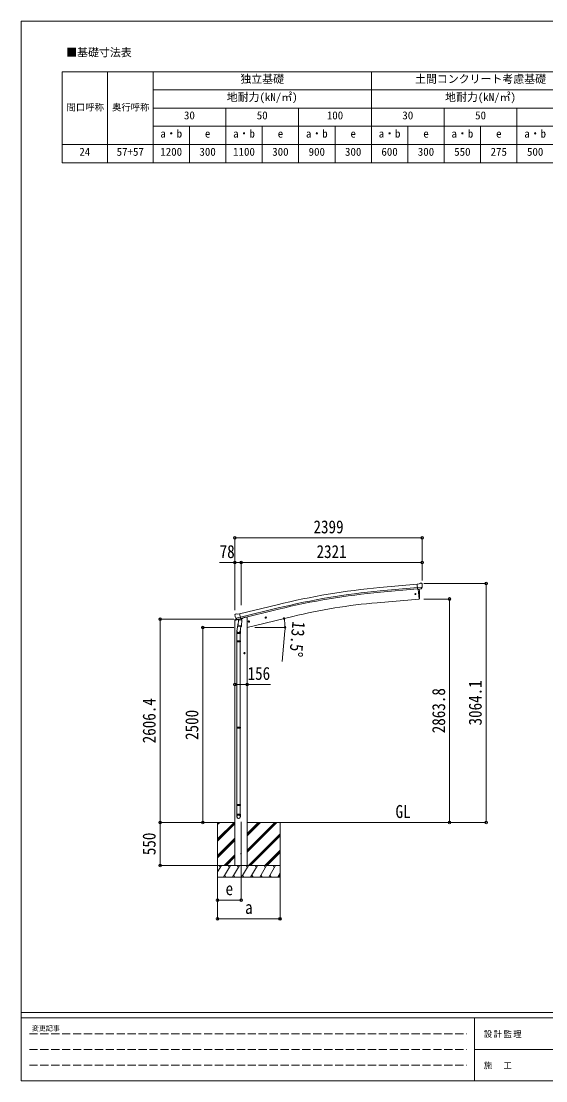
# Model space of a CAD drawing. Units: millimetres at full size, with parts at other scales. Extents: x -9783 to 9892, y -6828 to 6752.
# Drawn here: x -9783 to -3056, y -6828 to 6752 of the extents above; entities that cross this region are included whole.
import ezdxf
from ezdxf.enums import TextEntityAlignment as Align

# ---------------------------------------------------------------- set-up
doc = ezdxf.new("R2010")
doc.units = ezdxf.units.MM
doc.header["$LTSCALE"] = 35
doc.header["$PDMODE"] = 32
doc.header["$PDSIZE"] = 35
doc.linetypes.add('DASHED3', pattern=[4, 3, -1])
for name, color, linetype, lineweight in [('0-0_0', 7, 'Continuous', 9), ('0-1_本体', 4, 'Continuous', 9), ('0-2_部品', 7, 'Continuous', 9), ('0-8_PARTS2', 2, 'Continuous', 9), ('0-A_寸法', 6, 'Continuous', 9), ('1-0_FRAME', 7, 'Continuous', 18), ('F-0_240', 7, 'Continuous', 9)]:
    doc.layers.add(name, color=color, linetype=linetype, lineweight=lineweight)
doc.styles.add('ＭＳ ゴシック', font='')
doc.styles.get('ＭＳ ゴシック').set_extended_font_data('MS Gothic')

msp = doc.modelspace()

# ---------------------------------------------------------------- linework, layer by layer
at = {"layer": '0-0_0', "color": 6}
for p, q in [((-3820.96, -3517.2), (-3820.96, -453.1)), ((-4289.97, -653.4), (-4289.97, -3517.2))]:
    msp.add_line(p, q, dxfattribs=at)
at = {"layer": '0-0_0'}
for p, q in [((-7638.2, -3517.2), (-7041.86, -3517.2)), ((-7264.11, -3517.2), (-7264.11, -4217.2)), ((-7264.11, -3728.42), (-7052.88, -3517.2)), ((-7264.11, -3544.58), (-7236.73, -3517.2)), ((-7264.11, -3530.44), (-7250.87, -3517.2)), ((-7264.11, -3742.57), (-7041.86, -3520.32)), ((-6886.36, -3517.2), (-4564.27, -3517.2)), ((-6886.36, -3899.46), (-6504.1, -3517.2)), ((-6886.36, -3871.17), (-6532.38, -3517.2)), ((-6886.36, -3885.31), (-6518.24, -3517.2)), ((-6886.36, -3687.33), (-6716.23, -3517.2)), ((-6886.36, -3673.18), (-6730.37, -3517.2)), ((-6886.36, -3659.04), (-6744.52, -3517.2)), ((-6464.11, -3517.2), (-6464.11, -4217.2)), ((-7264.11, -3756.71), (-7041.86, -3534.46)), ((-6870.26, -4067.2), (-6464.11, -3661.06)), ((-7264.11, -3940.55), (-7041.86, -3718.31)), ((-7264.11, -3954.7), (-7041.86, -3732.45)), ((-7264.11, -3968.84), (-7041.86, -3746.59)), ((-6856.11, -4067.2), (-6464.11, -3675.2)), ((-6841.97, -4067.2), (-6464.11, -3689.34)), ((-7178.62, -4067.2), (-7041.86, -3930.44)), ((-6658.12, -4067.2), (-6464.11, -3873.19)), ((-6643.98, -4067.2), (-6464.11, -3887.33)), ((-6629.84, -4067.2), (-6464.11, -3901.47)), ((-7264.11, -4151.03), (-7215.71, -4067.19)), ((-6464.11, -4067.2), (-7264.11, -4067.2)), ((-7230.71, -4093.18), (-7245.72, -4067.19)), ((-7186.85, -4217.19), (-7100.24, -4067.2)), ((-7164.48, -4067.2), (-7041.86, -3944.58)), ((-7150.34, -4067.2), (-7041.86, -3958.72)), ((-7115.25, -4093.18), (-7130.25, -4067.2)), ((-7071.38, -4217.2), (-6984.77, -4067.2)), ((-6999.78, -4093.18), (-7014.78, -4067.2)), ((-6955.91, -4217.2), (-6869.3, -4067.2)), ((-6884.3, -4093.18), (-6899.31, -4067.19)), ((-6840.44, -4217.2), (-6753.83, -4067.2)), ((-6768.83, -4093.18), (-6783.84, -4067.2)), ((-6724.97, -4217.2), (-6638.36, -4067.2)), ((-6668.36, -4067.2), (-6653.36, -4093.18)), ((-6609.5, -4217.2), (-6522.89, -4067.2)), ((-6537.89, -4093.18), (-6552.89, -4067.2)), ((-7171.85, -4191.22), (-7156.85, -4217.19)), ((-7056.38, -4191.21), (-7041.38, -4217.2)), ((-6940.91, -4191.22), (-6925.91, -4217.2)), ((-6825.44, -4191.22), (-6810.44, -4217.2)), ((-6709.97, -4191.22), (-6694.97, -4217.2)), ((-6594.5, -4191.22), (-6579.5, -4217.2)), ((-6494.03, -4217.2), (-6464.11, -4165.39)), ((-6479.03, -4191.22), (-6464.03, -4217.2)), ((-7264.11, -4217.2), (-6464.11, -4217.2))]:
    msp.add_line(p, q, dxfattribs=at)
at = {"layer": '0-1_本体'}
for p, q in [((-5182.29, -507.2), (-4704.98, -463.88)), ((-5178.39, -550.24), (-4701.27, -506.93)), ((-5176.87, -566.95), (-4699.75, -523.65)), ((-4692.54, -525.81), (-4681.37, -653.41)), ((-5219.32, -700.48), (-4681.37, -653.41)), ((-6981.84, -843.6), (-6498.99, -726.03)), ((-6488.77, -768.02), (-6971.78, -885.52)), ((-6967.83, -901.95), (-6484.8, -784.33)), ((-7041.86, -926.9), (-7041.86, -4067.2)), ((-6906.36, -887.2), (-6939.87, -895.24)), ((-6885.86, -887.2), (-6906.36, -887.2)), ((-6886.36, -1017.2), (-6300.69, -876.59)), ((-6885.86, -887.2), (-6885.86, -4067.2))]:
    msp.add_line(p, q, dxfattribs=at)
at = {"layer": '0-1_本体', "color": 6}
msp.add_line((-6885.86, -1747.38), (-7041.86, -1747.38), dxfattribs=at)
at = {"layer": '0-1_本体'}
for centre, radius, start, end in [((-4368.28, -9475.77), 9005.44, 95.18612, 103.68612), ((-4368.28, -9475.77), 8962.23, 95.18612, 103.68612), ((-4368.28, -9475.77), 8945.44, 95.18612, 103.68612), ((-4574.34, -8068.78), 7396.48, 95.00259, 103.49741)]:
    msp.add_arc(centre, radius, start, end, dxfattribs=at)
at = {"layer": '0-2_部品'}
for p, q in [((-4678.6, -459.43), (-4705.17, -461.76)), ((-4699.51, -526.42), (-4705.17, -461.76)), ((-4642.3, -501.72), (-4701.22, -506.88)), ((-4689.55, -525.55), (-4699.51, -526.42)), ((-4692.54, -525.81), (-4681.37, -653.41)), ((-4678.6, -459.43), (-4666.88, -452.67)), ((-4651.98, -451.08), (-4665.64, -452.27)), ((-4655.94, -522.61), (-4663.65, -523.28)), ((-4653.56, -521.21), (-4642.62, -502.27)), ((-4642.84, -456.83), (-4648.33, -452.23)), ((-4641.78, -458.87), (-4641.66, -460.22)), ((-4681.37, -653.41), (-4679.32, -653.16)), ((-7044.43, -927.52), (-7001.72, -917.26)), ((-7044.43, -920.63), (-7044.43, -927.52)), ((-7043.3, -859.18), (-7043.02, -860.33)), ((-7039.08, -850.61), (-7042.94, -856.9)), ((-7015.92, -911.42), (-7042.13, -917.71)), ((-7035.98, -848.36), (-7022.8, -845.19)), ((-7029.25, -899.49), (-6971.74, -885.68)), ((-7012.39, -914.4), (-7028.77, -899.91)), ((-7008.24, -847.87), (-7021.5, -845.17)), ((-7009.68, -914.97), (-7002.16, -913.16)), ((-7008.85, -914.86), (-7007.32, -914.49)), ((-7008.24, -847.87), (-6982.31, -841.64)), ((-7007.32, -914.49), (-6970.61, -905.68)), ((-7005.48, -914.72), (-7005.53, -915.46)), ((-7004.78, -916.5), (-6978.96, -922.94)), ((-6997.86, -921.85), (-7002.53, -988.69)), ((-6952.17, -925.05), (-6997.86, -921.85)), ((-6996.08, -918.67), (-6996.31, -921.96)), ((-6976.57, -907.51), (-6977.59, -922.11)), ((-6970.61, -905.68), (-6969.08, -905.32)), ((-6967.53, -903.21), (-6966.59, -903.28)), ((-6966.59, -903.28), (-6953.27, -918.59)), ((-6962.59, -907.87), (-6943.7, -903.34)), ((-6956.84, -991.88), (-6952.17, -925.05)), ((-6953.27, -918.59), (-6953.72, -924.94)), ((-6939.87, -895.16), (-6939.87, -898.47)), ((-6871.55, -944.74), (-6852.11, -940.07)), ((-6867, -936.96), (-6869.13, -944.15)), ((-6859.7, -935.21), (-6867, -936.96)), ((-6859.49, -952.13), (-6864.16, -932.68)), ((-6854.53, -940.65), (-6859.7, -935.21)), ((-6856.66, -947.85), (-6854.53, -940.65)), ((-6657.63, -893.38), (-6638.18, -888.71)), ((-6653.07, -885.6), (-6655.21, -892.8)), ((-6645.78, -883.85), (-6653.07, -885.6)), ((-6645.57, -900.77), (-6650.24, -881.32)), ((-6640.61, -889.29), (-6645.78, -883.85)), ((-6642.74, -896.49), (-6640.61, -889.29)), ((-7018.86, -1097.25), (-7018.86, -1062.9)), ((-7000.8, -963.92), (-7016.71, -1060.09)), ((-7003.39, -1001.15), (-7002.52, -988.69)), ((-7003, -1002.51), (-7003, -1002.51)), ((-6956.84, -991.88), (-7002.53, -988.69)), ((-7001.55, -1003.29), (-6959.85, -1006.21)), ((-6965.28, -1005.83), (-6976.01, -1069.41)), ((-6972.86, -1062.6), (-6972.86, -1097.25)), ((-6956.86, -991.88), (-6957.74, -1004.58)), ((-6972.86, -1097.25), (-7018.86, -1097.25)), ((-7018.86, -1193.25), (-7017.86, -1191.25)), ((-6972.86, -1193.25), (-7018.86, -1193.25)), ((-6972.86, -1201.25), (-7018.86, -1201.25)), ((-6973.86, -1191.25), (-7017.86, -1191.25)), ((-6973.86, -1203.25), (-7017.86, -1203.25)), ((-7016.86, -1097.25), (-7016.86, -1191.25)), ((-7016.86, -1203.25), (-7016.86, -2297.44)), ((-6974.86, -1097.25), (-6974.86, -1191.25)), ((-6974.86, -1203.25), (-6974.86, -2297.44)), ((-6972.86, -1193.25), (-6973.86, -1191.25)), ((-6972.86, -1201.25), (-6973.86, -1203.25)), ((-6972.86, -1193.25), (-6972.86, -1201.25)), ((-6910.36, -1347.31), (-6930.36, -1347.31)), ((-6920.36, -1339.81), (-6926.86, -1343.56)), ((-6926.86, -1343.56), (-6926.86, -1351.07)), ((-6926.86, -1351.07), (-6920.36, -1354.82)), ((-6920.36, -1357.31), (-6920.36, -1337.31)), ((-6913.86, -1343.56), (-6920.36, -1339.81)), ((-7018.86, -2299.44), (-7017.86, -2297.44)), ((-6972.86, -2299.44), (-7018.86, -2299.44)), ((-6972.86, -2307.44), (-7018.86, -2307.44)), ((-6973.86, -2297.44), (-7017.86, -2297.44)), ((-6972.86, -2299.44), (-6973.86, -2297.44)), ((-6972.86, -2307.44), (-6973.86, -2309.44)), ((-6972.86, -2299.44), (-6972.86, -2307.44)), ((-6973.86, -2309.44), (-7017.86, -2309.44)), ((-7016.86, -2309.44), (-7016.86, -3287.63)), ((-6974.86, -2309.44), (-6974.86, -3287.63)), ((-7018.86, -3289.63), (-7017.86, -3287.63)), ((-6972.86, -3289.63), (-7018.86, -3289.63)), ((-6972.86, -3297.63), (-7018.86, -3297.63)), ((-6973.86, -3287.63), (-7017.86, -3287.63)), ((-6973.86, -3299.63), (-7017.86, -3299.63)), ((-7016.86, -3299.63), (-7016.86, -3409.63)), ((-6974.86, -3299.63), (-6974.86, -3409.63)), ((-6972.86, -3289.63), (-6973.86, -3287.63)), ((-6972.86, -3297.63), (-6973.86, -3299.63)), ((-6972.86, -3289.63), (-6972.86, -3297.63)), ((-7018.86, -3443.77), (-7018.86, -3409.63)), ((-6972.86, -3409.63), (-7018.86, -3409.63)), ((-6972.86, -3443.77), (-6972.86, -3409.63))]:
    msp.add_line(p, q, dxfattribs=at)
for points in [[(-4689.55, -525.55), (-4689.28, -525.61), (-4663.9, -523.39), (-4663.65, -523.28)], [(-4642.23, -501.09), (-4642.52, -502.07), (-4642.62, -502.27)], [(-7029.52, -898.91), (-7028.93, -899.76), (-7028.77, -899.91)], [(-6976.88, -907.09), (-6977.12, -907.24), (-7001.89, -913.19), (-7002.16, -913.16)], [(-6976.88, -907.09), (-6967.16, -904.76), (-6982.31, -841.64)], [(-6869.13, -944.15), (-6863.96, -949.6), (-6856.66, -947.85)], [(-6655.21, -892.8), (-6650.04, -898.24), (-6642.74, -896.49)], [(-7018.86, -1193.25), (-7018.86, -1201.25), (-7017.86, -1203.25)], [(-6920.36, -1354.82), (-6913.86, -1351.07), (-6913.86, -1343.56)], [(-7018.86, -2299.44), (-7018.86, -2307.44), (-7017.86, -2309.44)], [(-7018.86, -3289.63), (-7018.86, -3297.63), (-7017.86, -3299.63)]]:
    msp.add_lwpolyline(points, dxfattribs=at)
for centre, radius in [((-4727.06, -590.15), 6.5), ((-6861.83, -942.4), 8.5), ((-6861.83, -942.4), 7.7), ((-6861.83, -942.4), 6.5), ((-6647.91, -891.04), 8.5), ((-6647.91, -891.04), 7.7), ((-6647.91, -891.04), 6.5), ((-6920.36, -1347.31), 8.5), ((-6920.36, -1347.31), 7.7), ((-6920.36, -1347.31), 6.5)]:
    msp.add_circle(centre, radius, dxfattribs=at)
at = {"layer": '0-2_部品', "color": 4}
msp.add_circle((-6963.86, -3917.2), 4.5, dxfattribs=at)
at = {"layer": '0-2_部品'}
for centre, radius, start, end in [((-5575.14, -597.6), 900, 356.63919, 4.64986), ((-4665.38, -455.26), 3, 95, 120), ((-4651.54, -456.06), 5, 50.00648, 94.99352), ((-4843.29, -477.86), 202.4, 353.4085, 5), ((-4679.68, -650.18), 3, 277, 356.63919), ((-7041.43, -920.63), 3, 103.5, 180), ((-6846.22, -813.08), 202.4, 193.5, 205.09125), ((-7034.82, -853.22), 5, 103.5, 148.5), ((-7022.1, -848.11), 3, 78.5, 103.5), ((-7008.96, -914.38), 0.5, 248.23754, 283.5), ((-7005.98, -914.69), 0.5, 356, 103.5), ((-7004.53, -915.53), 1, 176, 256), ((-6978.61, -921.97), 1.03, 250.03897, 351.96569), ((-6975.97, -907.59), 0.604, 100.59842, 172.20595), ((-6969.2, -904.83), 0.5, 283.5, 318.76246), ((-6944.87, -898.47), 5, 283.5, 0), ((-6988.86, -1062.9), 30, 177.45142, 180), ((-7001.45, -1001.33), 1.95, 175.04017, 217.47766), ((-7001.41, -1001.3), 2, 217.40962, 266), ((-6959.71, -1004.21), 2, 266, 349.46843)]:
    msp.add_arc(centre, radius, start, end, dxfattribs=at)
for centre, major_axis, ratio, start_param, end_param in [((-4656.21, -519.61), (1.62, -2.54), 0.997631, 5.80419048, 5.89294842), ((-4656.28, -519.5), (-3.5, 2.17), 0.650902, 2.11455212, 2.18736272), ((-4656.16, -519.7), (1.62, -2.54), 0.997631, 5.96575902, 6.76218013), ((-4637.45, -454.83), (-15.35, 3.44), 0.101033, 5.97514262, 5.97537366), ((-4644.77, -459.13), (2.71, -1.31), 0.997474, 0.53665673, 1.32256522), ((-7040.38, -858.47), (-1.57, -2.57), 0.99628, 4.71238898, 5.49965061), ((-7010.41, -912.14), (-0.73, -2.92), 0.997631, 5.80419048, 6.60061159), ((-7010.35, -911.92), (2.63, 3.16), 0.650902, 4.09582259, 4.16863319), ((-7010.38, -912.04), (-0.73, -2.92), 0.997631, 0.39023689, 0.47899483), ((-6995.86, -1062.6), (23, 0), 0.996195, 2.55602575, 6.56630284), ((-6995.86, -1062.6), (21, 0), 0.996195, 2.93491471, 5.95123941), ((-6995.86, -3442.03), (-23, 0), 0.996195, 3.14159265, 6.28318531), ((-6995.86, -3443.77), (-23, 0), 0.996195, 3.14159265, 6.28318531), ((-6995.86, -3443.77), (0, -23.43), 0.981806, 4.71238898, 7.85398163)]:
    msp.add_ellipse(centre, major_axis=major_axis, ratio=ratio, start_param=start_param, end_param=end_param, dxfattribs=at)
msp.add_ellipse((-6995.86, -3443.77), major_axis=(21, 0), ratio=0.996195, dxfattribs=at)
at = {"layer": '0-8_PARTS2'}
msp.add_line((-6963.86, -3507.99), (-6963.86, -4267.2), dxfattribs=at)
at = {"layer": '0-A_寸法'}
for p, q in [((-7041.86, 131.16), (-7041.86, -185.46)), ((-7041.86, 131.16), (-4642.86, 131.16)), ((-4642.86, 131.16), (-4642.86, -185.46)), ((-7041.86, -185.46), (-7241.86, -185.46)), ((-7041.86, -185.46), (-7041.86, -797.68)), ((-7041.86, -185.46), (-6963.86, -185.46)), ((-6963.86, -185.46), (-6963.86, -733.31)), ((-6963.86, -185.46), (-4642.86, -185.46)), ((-4642.86, -185.46), (-4642.86, -414.46)), ((-3820.96, -453.1), (-4618.8, -453.1)), ((-4289.97, -653.4), (-4618.8, -653.4)), ((-8002.44, -910.8), (-7057.35, -910.8)), ((-8002.44, -3517.2), (-8002.44, -910.8)), ((-7454.47, -1017.2), (-7057.35, -1017.2)), ((-7454.47, -3517.2), (-7454.47, -1017.2)), ((-6785.36, -1017.2), (-6398.51, -1017.2)), ((-6401.36, -1059.66), (-6435.73, -1452.15)), ((-6885.86, -1747.38), (-6585.86, -1747.38)), ((-8002.44, -3517.2), (-7274.32, -3517.2)), ((-8002.44, -4067.2), (-8002.44, -3517.2)), ((-4289.97, -3517.2), (-4618.8, -3517.2)), ((-3820.96, -3517.2), (-4289.97, -3517.2)), ((-8002.44, -4067.2), (-7274.32, -4067.2)), ((-7264.11, -4753.56), (-7264.11, -4224.61)), ((-7264.11, -4513.58), (-7264.11, -4224.61)), ((-6963.86, -4513.58), (-6963.86, -4224.61)), ((-6464.11, -4753.56), (-6464.11, -4224.61)), ((-6963.86, -4513.58), (-7264.11, -4513.58)), ((-7264.11, -4753.56), (-6464.11, -4753.56))]:
    msp.add_line(p, q, dxfattribs=at)
for centre in [(-6412.96, -903.54), (-6399.51, -1017.2)]:
    msp.add_circle(centre, 10.62, dxfattribs=at)
for start, end in [(0, 13.5), (354.99678, 0)]:
    msp.add_arc((-6886.36, -1017.2), 486.86, start, end, dxfattribs=at)
for p in [(-7041.86, 131.16), (-4642.86, 131.16), (-7041.86, -185.46), (-6963.86, -185.46), (-4642.86, -185.46), (-3820.96, -453.1), (-4289.97, -653.4), (-8002.44, -910.8), (-7454.47, -1017.2), (-7041.86, -1747.38), (-6885.86, -1747.38), (-8002.44, -3517.2), (-7454.47, -3517.2), (-4289.97, -3517.2), (-3820.96, -3517.2), (-8002.44, -4067.2), (-7264.11, -4513.58), (-6963.86, -4513.58), (-7264.11, -4753.56), (-6464.11, -4753.56)]:
    msp.add_point(p, dxfattribs=at)
at = {"layer": '1-0_FRAME'}
for p, q in [((-9258.83, 6104.51), (-2492.16, 6104.51)), ((-9258.83, 6104.51), (-9258.83, 4937.84)), ((-8675.49, 6104.51), (-8675.49, 4937.84)), ((-5292.16, 6104.51), (-5292.16, 4937.84)), ((-8092.16, 5871.18), (-2492.16, 5871.18)), ((-8092.16, 5637.84), (-2492.16, 5637.84)), ((-4358.83, 5637.84), (-4358.83, 4937.84)), ((-8092.16, 5404.51), (-2492.16, 5404.51)), ((-3892.16, 5404.51), (-3892.16, 4937.84))]:
    msp.add_line(p, q, dxfattribs=at)
for points in [[(-8092.16, 6104.51), (-8092.16, 5871.18), (-8092.16, 5171.18), (-8092.16, 4937.84)], [(-7158.83, 5637.84), (-7158.83, 5404.51), (-7158.83, 4937.84)], [(-6225.49, 5637.84), (-6225.49, 5404.51), (-6225.49, 4937.84)], [(-3425.49, 5637.84), (-3425.49, 5171.18), (-3425.49, 4937.84)], [(-7625.49, 5404.51), (-7625.49, 5171.18), (-7625.49, 4937.84)], [(-6692.16, 5404.51), (-6692.16, 5171.18), (-6692.16, 4937.84)], [(-5758.83, 5404.51), (-5758.83, 5171.18), (-5758.83, 4937.84)], [(-4825.49, 5404.51), (-4825.49, 5171.18), (-4825.49, 4937.84)], [(-9258.83, 5171.18), (-8092.16, 5171.18), (-2492.16, 5171.18)], [(-9258.83, 4937.84), (-8675.49, 4937.84), (-5292.16, 4937.84), (-3425.49, 4937.84), (-2492.16, 4937.84)]]:
    msp.add_lwpolyline(points, dxfattribs=at)
at = {"layer": 'F-0_240', "color": 5}
for p, q in [((-9783.03, 6751.9), (-9783.03, -6828.1)), ((-9783.03, 6751.9), (9396.97, 6751.9)), ((-9783.03, -5953.1), (9396.97, -5953.1)), ((-9783.03, -6023.1), (6285.75, -6023.1)), ((-3969.25, -6023.1), (-3969.25, -6828.1)), ((-3969.25, -6425.6), (3205.75, -6425.6)), ((-9783.03, -6828.1), (9396.97, -6828.1))]:
    msp.add_line(p, q, dxfattribs=at)
at = {"layer": 'F-0_240', "color": 4, "linetype": 'DASHED3'}
for p, q in [((-9678.03, -6224.35), (-4074.25, -6224.35)), ((-9678.03, -6425.6), (-4074.25, -6425.6)), ((-9678.03, -6626.85), (-4074.25, -6626.85))]:
    msp.add_line(p, q, dxfattribs=at)

# ---------------------------------------------------------------- texts
at = {"layer": '0-0_0', "style": 'ＭＳ ゴシック', "width": 0.85}
msp.add_text('GL', height=166.8, dxfattribs=at).set_placement((-4982.91, -3510.26), align=Align.BOTTOM_LEFT)
at = {"layer": '0-A_寸法', "color": 7, "style": 'ＭＳ ゴシック', "width": 0.85}
for s, p in [('2399', (-6034.86, 138.16)), ('78', (-7238.11, -178.46)), ('2321', (-5995.86, -178.46)), ('156', (-6880.24, -1740.38)), ('e', (-7162.24, -4499.21)), ('a', (-6912.24, -4739.19))]:
    msp.add_text(s, height=166.8, dxfattribs=at).set_placement(p, align=Align.BOTTOM_LEFT)
for s, rotation, p in [('13.5°', 264.997, (-6354.21, -929.52)), ('3064.1', 90, (-3827.96, -2273.9)), ('2863.8', 90, (-4296.97, -2374.05)), ('2606.4', 90, (-8009.44, -2502.75)), ('2500', 90, (-7461.47, -2459.7)), ('550', 90, (-8009.44, -3936.57))]:
    msp.add_text(s, height=166.8, rotation=rotation, dxfattribs=at).set_placement(p, align=Align.BOTTOM_LEFT)
at = {"layer": '1-0_FRAME', "style": 'ＭＳ ゴシック'}
for s, height, p in [('■基礎寸法表', 102.6, (-9205.98, 6269.52)), ('独立基礎', 102.6, (-6972.16, 5929.51)), ('土間コンクリート考慮基礎', 102.6, (-4732.16, 5929.51)), ('地耐力(kN/㎡)', 102.6, (-7147.16, 5696.18)), ('地耐力(kN/㎡)', 102.6, (-4347.16, 5696.18)), ('間口呼称', 85.53, (-9200.49, 5579.51)), ('奥行呼称', 85.53, (-8617.16, 5579.51)), ('30', 102.6, (-7695.49, 5462.84)), ('50', 102.6, (-6762.16, 5462.84)), ('100', 102.6, (-5863.83, 5462.84)), ('30', 102.6, (-4895.49, 5462.84)), ('50', 102.6, (-3962.16, 5462.84)), ('a・b', 102.6, (-7998.83, 5229.51)), ('e', 102.6, (-7427.16, 5229.51)), ('a・b', 102.6, (-7065.49, 5229.51)), ('e', 102.6, (-6493.83, 5229.51)), ('a・b', 102.6, (-6132.16, 5229.51)), ('e', 102.6, (-5560.49, 5229.51)), ('a・b', 102.6, (-5198.83, 5229.51)), ('e', 102.6, (-4627.16, 5229.51)), ('a・b', 102.6, (-4265.49, 5229.51)), ('e', 102.6, (-3693.83, 5229.51)), ('a・b', 102.6, (-3332.16, 5229.51)), ('24', 102.6, (-9037.16, 4996.18)), ('57+57', 102.6, (-8558.83, 4996.18)), ('1200', 102.6, (-7998.83, 4996.18)), ('300', 102.6, (-7497.16, 4996.18)), ('1100', 102.6, (-7065.49, 4996.18)), ('300', 102.6, (-6563.83, 4996.18)), ('900', 102.6, (-6097.16, 4996.18)), ('300', 102.6, (-5630.49, 4996.18)), ('600', 102.6, (-5163.83, 4996.18)), ('300', 102.6, (-4697.16, 4996.18)), ('550', 102.6, (-4230.49, 4996.18)), ('275', 102.6, (-3763.83, 4996.18)), ('500', 102.6, (-3297.16, 4996.18))]:
    msp.add_text(s, height=height, dxfattribs=at).set_placement(p, align=Align.BOTTOM_LEFT)
at = {"layer": 'F-0_240', "style": 'ＭＳ ゴシック'}
msp.add_text('変更記事', height=64.15, dxfattribs=at).set_placement((-9646.27, -6206.85), align=Align.BOTTOM_LEFT)
at = {"layer": 'F-0_240', "char_height": 76.98, "attachment_point": 7, "style": 'ＭＳ ゴシック'}
for s, insert in [('\\T1.17;設計監理', (-3851.04, -6276.85)), ('\\T1.17;施\u3000工', (-3851.04, -6679.35))]:
    msp.add_mtext(s, dxfattribs=dict(at, insert=insert))

doc.saveas('drawing.dxf')
